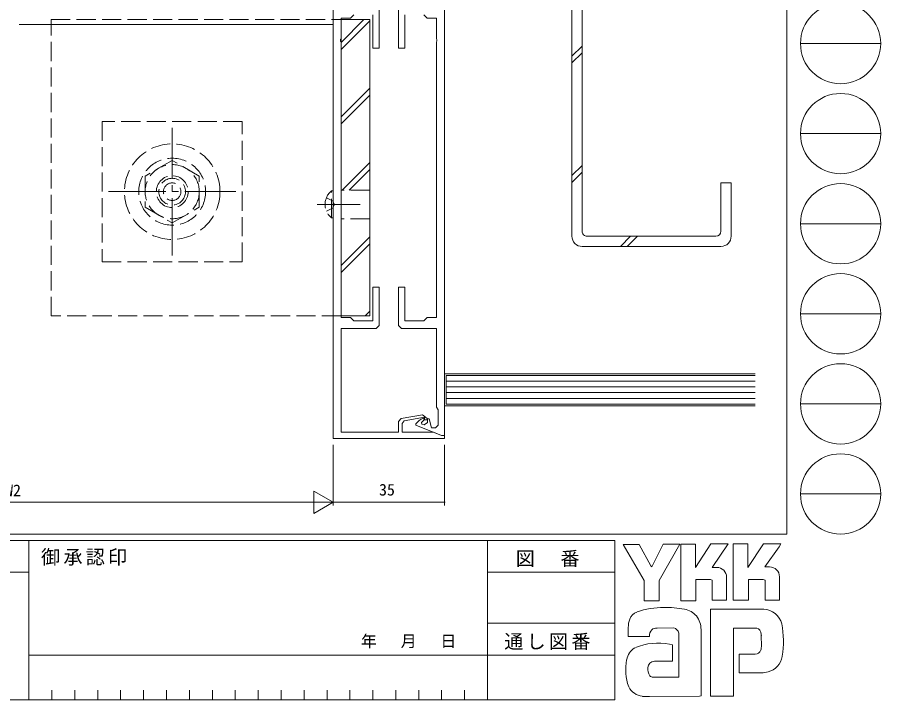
# Model space of a CAD drawing. Units: millimetres, scale not verified. Extents: x -594 to 539, y -420 to 386.
# Drawn here: x 268.4 to 539.5, y -420 to -205.8 of the extents above; entities that cross this region are included whole.
import ezdxf
from ezdxf.enums import TextEntityAlignment as Align

# ---------------------------------------------------------------- set-up
doc = ezdxf.new("R2010")
doc.units = ezdxf.units.MM
doc.header["$LTSCALE"] = 2
doc.linetypes.add('CHAIN2', pattern=[12, 9, -1, 1, -1])
doc.linetypes.add('DASHED3', pattern=[4, 3, -1])
for name, color, linetype, lineweight in [('0-1_USER1', 7, 'Continuous', 9), ('0-3_YKK_11', 7, 'Continuous', 9), ('0-4_YKK_12', 2, 'Continuous', 9), ('0-5_YSS_K', 3, 'Continuous', 9), ('0-6_YKK_13', 4, 'Continuous', 9), ('0-7_YKK_D', 6, 'Continuous', 9)]:
    doc.layers.add(name, color=color, linetype=linetype, lineweight=lineweight)
doc.styles.add('ＭＳ ゴシック', font='')
doc.styles.get('ＭＳ ゴシック').set_extended_font_data('MS Gothic')

msp = doc.modelspace()

# ---------------------------------------------------------------- linework, layer by layer
at = {"layer": '0-1_USER1'}
for p, q in [((510, 382), (510, -368)), ((514.252, -214), (539.452, -214)), ((514.252, -242.28), (539.452, -242.28)), ((514.252, -270.56), (539.452, -270.56)), ((514.252, -298.84), (539.452, -298.84)), ((514.252, -327.12), (539.452, -327.12)), ((514.252, -355.4), (539.452, -355.4)), ((510, -368), (-590, -368)), ((456, -370), (-590, -370)), ((272, -370), (272, -420)), ((416, -370), (416, -420)), ((456, -370), (456, -420)), ((458.624, -371.294), (463.644, -371.294)), ((465.188, -382.569), (458.624, -371.294)), ((471.194, -371.14), (467.544, -378.245)), ((476.657, -388.902), (476.657, -371.178)), ((493.106, -371.024), (497.778, -371.024)), ((493.106, -388.748), (493.106, -371.024)), ((502.682, -371.024), (508.088, -371.024)), ((508.088, -371.024), (507.548, -371.951)), ((507.548, -371.951), (503.088, -378.322)), ((487.97, -378.438), (486.486, -378.438)), ((504.572, -378.322), (503.088, -378.322)), ((243.406, -379.999), (272, -379.999)), ((416, -380), (456, -380)), ((491.06, -381.527), (491.06, -388.786)), ((497.971, -382.222), (497.971, -388.748)), ((502.528, -382.222), (497.971, -382.222)), ((503.146, -382.453), (502.528, -382.222)), ((507.663, -381.527), (507.663, -388.709)), ((485.963, -382.26), (481.406, -382.26)), ((503.146, -388.709), (503.146, -382.453)), ((497.971, -388.748), (493.106, -388.748)), ((503.146, -388.637), (503.218, -388.709)), ((507.663, -388.709), (503.146, -388.709)), ((502.605, -391.566), (486.04, -391.566)), ((486.04, -391.566), (486.04, -418.866)), ((416, -395.999), (456, -395.999)), ((460.169, -400.1), (460.169, -397.344)), ((474.494, -397.436), (469.212, -397.536)), ((483.028, -397.976), (483.028, -418.828)), ((493.222, -397.513), (499.863, -397.513)), ((493.222, -418.866), (493.222, -397.513)), ((466.81, -400.1), (460.169, -400.1)), ((476.039, -412.958), (476.039, -399.057)), ((501.962, -399.652), (501.987, -403.415)), ((272, -406), (416, -406)), ((456, -405.999), (416, -405.999)), ((494.96, -405.699), (494.96, -411.607)), ((500.018, -405.699), (494.96, -405.699)), ((474.108, -407.9), (468.402, -407.907)), ((494.96, -411.607), (502.566, -411.607)), ((502.566, -411.607), (504.111, -411.259)), ((468.007, -412.958), (476.039, -412.958)), ((475.421, -412.958), (475.923, -412.958)), ((476.039, -412.957), (476.04, -412.958)), ((279.2, -417), (279.2, -420)), ((286.4, -417), (286.4, -420)), ((293.6, -417), (293.6, -420)), ((300.8, -417), (300.8, -420)), ((308, -417), (308, -420)), ((315.2, -417), (315.2, -420)), ((322.4, -417), (322.4, -420)), ((329.6, -417), (329.6, -420)), ((336.8, -417), (336.8, -420)), ((344, -417), (344, -420)), ((351.2, -417), (351.2, -420)), ((358.4, -417), (358.4, -420)), ((365.6, -417), (365.6, -420)), ((372.8, -417), (372.8, -420)), ((380, -417), (380, -420)), ((387.2, -417), (387.2, -420)), ((394.4, -417), (394.4, -420)), ((401.6, -417), (401.6, -420)), ((408.8, -417), (408.8, -420)), ((-590, -420), (456, -420)), ((466.81, -418.944), (464.686, -418.944)), ((482.564, -418.905), (466.81, -418.944)), ((483.028, -418.828), (482.564, -418.905))]:
    msp.add_line(p, q, dxfattribs=at)
for points in [[(463.644, -371.294), (467.235, -378.013), (467.544, -378.245)], [(471.194, -371.14), (476.374, -371.14), (469.899, -382.608)], [(476.657, -371.178), (481.252, -371.178), (481.252, -378.462), (486.078, -371.101)], [(486.078, -371.101), (491.543, -371.101), (486.486, -378.438)], [(497.778, -371.024), (497.778, -378.441), (502.682, -371.024)], [(469.899, -382.608), (469.899, -388.941), (465.188, -388.941), (465.188, -382.569)], [(481.406, -382.26), (481.406, -388.902), (476.657, -388.902)], [(491.06, -388.786), (486.58, -388.786), (486.58, -382.492), (485.963, -382.26)], [(473.104, -402.533), (474.108, -402.764), (474.108, -407.9)], [(486.04, -418.866), (492.102, -418.866), (493.222, -418.866)]]:
    msp.add_lwpolyline(points, dxfattribs=at)
for centre in [(526.852, -214), (526.852, -242.28), (526.852, -270.56), (526.852, -298.84), (526.852, -327.12), (526.852, -355.4)]:
    msp.add_circle(centre, 12.6, dxfattribs=at)
for centre, radius, start, end in [((487.97, -381.527), 3.089, 0.00165, 89.99603), ((504.572, -381.411), 3.089, 0.00165, 89.99603), ((464.009, -395.793), 3.491, 109.02126, 161.51263), ((471.317, -416.287), 25.257, 89.89165, 109.30847), ((472.059, -420.662), 29.64, 78.78009, 91.46938), ((476.758, -397.852), 6.355, 40.66422, 80.31693), ((502.388, -397.772), 6.202, 14.44571, 87.08746), ((467.37, -397.379), 7.196, 158.41083, 179.71774), ((476.441, -397.836), 6.588, 358.78058, 38.76563), ((469.822, -400.01), 3.013, 138.46381, 181.71359), ((469.021, -399.958), 2.43, 85.50551, 126.78038), ((473.794, -399.649), 2.321, 14.75519, 72.44994), ((500.093, -399.256), 1.756, 16.43123, 96.91661), ((479.094, -401.696), 29.8, 350.99026, 10.67624), ((496.759, -400.297), 5.248, 4.93422, 17.03551), ((465.181, -408.468), 5.583, 121.8271, 169.08475), ((469.601, -421.22), 19.013, 79.38097, 112.05824), ((496.728, -402.916), 5.281, 343.6902, 354.75362), ((500.019, -403.834), 1.865, 269.95467, 342.90144), ((502.479, -405.35), 6.13, 285.4429, 349.90448), ((475.213, -410.564), 15.832, 168.76372, 199.80078), ((468.414, -409.97), 2.064, 90.33952, 178.03638), ((469.689, -410.469), 3.384, 171.08202, 216.71922), ((468.357, -410.807), 2.18, 230.97279, 260.7549), ((465.2, -413.489), 5.461, 207.31435, 263.59464)]:
    msp.add_arc(centre, radius, start, end, dxfattribs=at)
at = {"layer": '0-3_YKK_11'}
for points in [[(367.5, -181), (367.5, -338), (402.5, -338), (402.5, -337), (401.5, -337), (399.025, -336), (389.2, -336), (389.2, -333.23), (389.861, -332.443), (396.2, -331.325), (396.2, -332.1), (397, -332.1), (397, -331.7), (395.592, -330.518), (388.926, -331.693), (388.1, -332.678), (388.1, -336), (370, -336), (370, -303.5), (381, -303.5), (382, -302.5), (382, -290.5), (380, -290.5), (380, -301), (374, -301), (373, -300), (370, -300), (370, -213.458), (369.88, -213.275), (369.88, -212.725), (370, -212.542), (370, -206), (373, -206), (374, -205)], [(402.5, -337), (402.5, -181)], [(380, -205), (380, -215.5), (382, -215.5), (382, -203.5)], [(388, -203.5), (388, -215.5), (390, -215.5), (390, -205)], [(396, -205), (397, -206), (400, -206), (400, -212.542)], [(400, -212.542), (400.12, -212.725), (400.12, -213.275), (400, -213.458), (400, -300), (397, -300), (396, -301), (390, -301), (390, -290.5), (388, -290.5), (388, -302.5), (389, -303.5), (400, -303.5), (400, -328.134), (400.5, -329), (400.5, -333.8), (399.7, -334.6), (398.45, -334.6), (397.7, -331.8), (397.2, -331.8), (397.2, -332.998), (396.1, -333.74), (395.364, -333.442), (395.257, -332.916), (396.076, -332.097), (395.845, -331.601), (395.141, -331.93), (394.572, -332.328), (393.5, -333.4), (393.5, -333.768), (401.5, -337), (402.5, -337)]]:
    msp.add_lwpolyline(points, dxfattribs=at)
at = {"layer": '0-4_YKK_12'}
msp.add_line((367.5, -208), (269, -208), dxfattribs=at)
at = {"layer": '0-5_YSS_K'}
for p, q in [((442.5, -180.9), (442.5, -274.5)), ((445.7, -272.9), (445.7, -182.5)), ((442.5, -217.97), (445.7, -214.77)), ((442.5, -220.093), (445.7, -216.893)), ((442.5, -255.447), (445.7, -252.247)), ((442.5, -257.57), (445.7, -254.37)), ((489.3, -257.7), (489.3, -272.9)), ((487.7, -274.5), (447.3, -274.5)), ((457.724, -277.7), (460.924, -274.5)), ((459.847, -277.7), (463.047, -274.5)), ((445.7, -277.7), (489.3, -277.7)), ((402.5, -327.7), (402.5, -317.7)), ((402.5, -317.7), (500, -317.7)), ((403, -327.2), (403, -318.2)), ((403, -318.2), (500, -318.2)), ((403, -320), (500, -320)), ((403, -321.8), (500, -321.8)), ((403, -323.6), (500, -323.6)), ((500, -327.7), (402.5, -327.7)), ((403, -325.4), (500, -325.4)), ((500, -327.2), (403, -327.2))]:
    msp.add_line(p, q, dxfattribs=at)
msp.add_lwpolyline([(492.5, -274.5), (492.5, -257.7), (489.3, -257.7)], dxfattribs=at)
for centre, radius, start, end in [((447.3, -272.9), 1.6, 179.99998, 269.99998), ((487.7, -272.9), 1.6, 270, 0), ((445.7, -274.5), 3.2, 179.99998, 269.99998), ((489.3, -274.5), 3.2, 269.99998, 359.99998)]:
    msp.add_arc(centre, radius, start, end, dxfattribs=at)
at = {"layer": '0-6_YKK_13', "linetype": 'DASHED3'}
for p, q in [((279, -206.5), (370, -206.5)), ((279, -299.5), (279, -206.5)), ((339.001, -238.499), (295.001, -238.499)), ((295.001, -238.499), (295.001, -282.499)), ((339.001, -282.499), (339.001, -238.499)), ((317.001, -250.684), (308.501, -255.592)), ((325.501, -255.592), (317.001, -250.684)), ((325.501, -265.407), (325.501, -255.592)), ((366.991, -260.25), (367.5, -260.25)), ((366.991, -268.75), (366.991, -260.25)), ((367.5, -268.75), (367.5, -260.25)), ((379, -260), (370, -260)), ((365.404, -262.425), (367.311, -263.355)), ((317.001, -270.314), (325.501, -265.407)), ((365.404, -266.575), (367.311, -265.645)), ((367.311, -263.355), (367.92, -264.5)), ((367.311, -265.645), (367.92, -264.5)), ((366.991, -268.75), (367.5, -268.75)), ((379, -269), (370, -269)), ((295.001, -282.499), (339.001, -282.499)), ((370, -299.5), (279, -299.5))]:
    msp.add_line(p, q, dxfattribs=at)
at = {"layer": '0-6_YKK_13'}
for p, q in [((379, -206.5), (370, -206.5)), ((370, -213.715), (377.215, -206.5)), ((370, -206.5), (370, -299.5)), ((370, -215.838), (379, -206.838)), ((379, -299.5), (379, -206.5)), ((370, -237.05), (379, -228.05)), ((370, -239.173), (379, -230.173)), ((370.384, -260), (379, -251.384)), ((372.507, -260), (379, -253.507)), ((370, -283.719), (379, -274.719)), ((370, -285.842), (379, -276.842)), ((377.553, -299.5), (379, -298.053)), ((370, -299.5), (379, -299.5))]:
    msp.add_line(p, q, dxfattribs=at)
at = {"layer": '0-6_YKK_13', "linetype": 'CHAIN2'}
for p, q in [((317.001, -280.499), (317.001, -240.499)), ((297.001, -260.499), (337.001, -260.499)), ((362.5, -264.5), (376, -264.5))]:
    msp.add_line(p, q, dxfattribs=at)
at = {"layer": '0-6_YKK_13', "linetype": 'DASHED3'}
msp.add_lwpolyline([(308.501, -255.592), (308.501, -265.407), (317.001, -270.314)], dxfattribs=at)
for radius in [15, 10.5, 8.5, 5, 5, 4.19, 2.75]:
    msp.add_circle((317.001, -260.499), radius, dxfattribs=at)
msp.add_arc((370.531, -264.5), 5.531, 129.79411, 230.20587, dxfattribs=at)
at = {"layer": '0-7_YKK_D'}
for p, q in [((367.5, -340), (367.5, -359)), ((367.5, -340), (367.5, -359)), ((402.5, -340), (402.5, -359)), ((361.438, -354.5), (361.438, -361.5)), ((367.5, -358), (361.438, -354.5)), ((174.5, -358), (360.5, -358)), ((367.5, -358), (355.376, -358)), ((367.5, -358), (361.438, -361.5)), ((402.5, -358), (367.5, -358))]:
    msp.add_line(p, q, dxfattribs=at)
for start, end in [(0, 180), (180, 0)]:
    msp.add_arc((402.5, -358), 0.106, start, end, dxfattribs=at)

# ---------------------------------------------------------------- texts
at = {"layer": '0-1_USER1', "color": 4, "style": 'ＭＳ ゴシック'}
msp.add_text('年   月   日', height=3.666, dxfattribs=at).set_placement((376.252, -404.527), align=Align.BOTTOM_LEFT)
at = {"layer": '0-1_USER1', "char_height": 4.399, "attachment_point": 7, "style": 'ＭＳ ゴシック'}
for s, insert in [('\\T1.17;御承認印', (275.81, -377.904)), ('\\T1.17;図\u3000番', (424.854, -378.374)), ('\\T1.17;通し図番', (421.255, -404.406))]:
    msp.add_mtext(s, dxfattribs=dict(at, insert=insert))
at = {"layer": '0-7_YKK_D', "color": 4, "style": 'ＭＳ ゴシック'}
for s, p in [('35', (381.93, -357)), ('W2', (264.528, -357.2))]:
    msp.add_text(s, height=3.666, dxfattribs=at).set_placement(p, align=Align.BOTTOM_LEFT)

doc.saveas('drawing.dxf')
